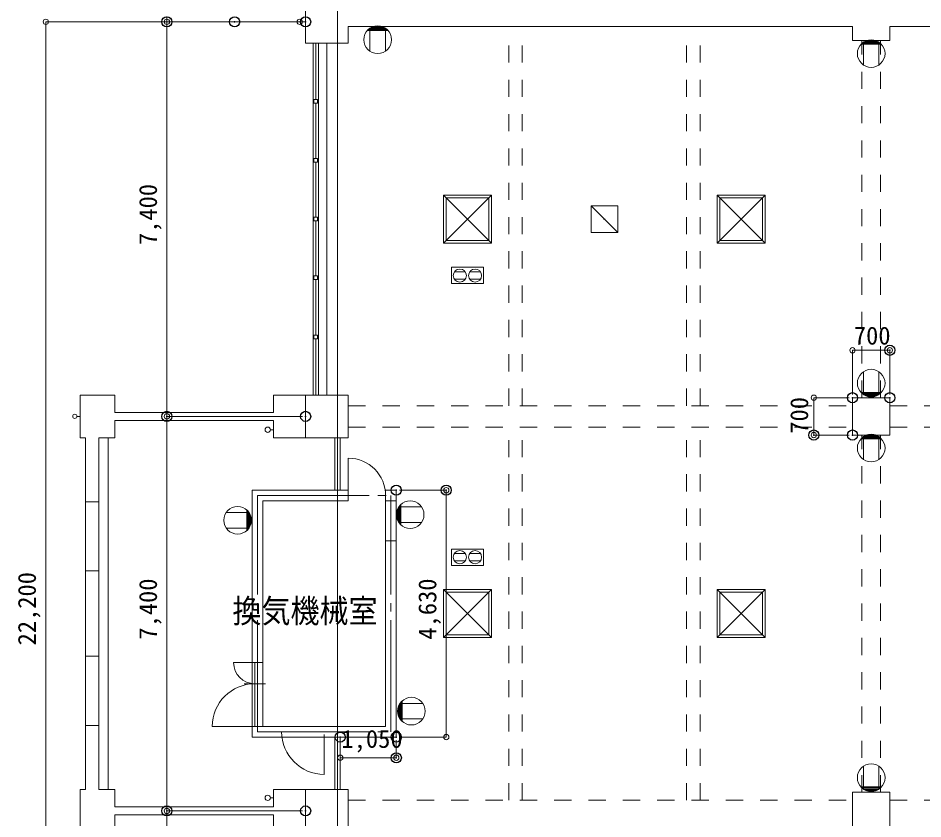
# Model space of a CAD drawing. Units: millimetres, scale not verified. Extents: x -20008 to 44171, y -23185 to 24570.
# Drawn here: x -20008 to -3050, y 1513 to 16533 of the extents above; entities that cross this region are included whole.
import ezdxf
from ezdxf.enums import TextEntityAlignment as Align

# ---------------------------------------------------------------- set-up
doc = ezdxf.new("R2010")
doc.units = ezdxf.units.MM
doc.header["$LTSCALE"] = 380
doc.header["$PDMODE"] = 32
doc.header["$PDSIZE"] = 190
doc.linetypes.add('USER1', pattern=[1.693333, 0.846667, -0.846667])
doc.linetypes.add('USER3', pattern=[6.773333, 5.503333, -0.423333, 0.423333, -0.423333])
for name, color, linetype, lineweight in [('0-1_C-7', 253, 'Continuous', 18), ('0-2_6-3', 1, 'Continuous', 18), ('0-F_1-8', 8, 'Continuous', 18), ('1-0_1-6', 8, 'Continuous', 18), ('1-1_1-5', 8, 'Continuous', 18), ('1-2_1-4', 8, 'Continuous', 18), ('1-4_1-1', 8, 'Continuous', 18), ('1-7_0-B', 8, 'Continuous', 18), ('1-8_0-A', 8, 'Continuous', 18), ('1-A_0-3', 8, 'USER3', 18), ('1-B_0-2', 8, 'Continuous', 18), ('1-E_0', 1, 'Continuous', 18), ('2-0_6-8', 253, 'Continuous', 18), ('2-4_1-7', 8, 'Continuous', 18), ('2-F_0-E', 8, 'USER1', 18), ('3-0_KUTAI', 1, 'Continuous', 18)]:
    doc.layers.add(name, color=color, linetype=linetype, lineweight=lineweight)
doc.layers.add('1-F_Defpoints', color=5, linetype='Continuous')
doc.styles.add('ＭＳ ゴシック', font='')
doc.styles.get('ＭＳ ゴシック').set_extended_font_data('MS Gothic')

# ---------------------------------------------------------------- blocks, each defined once
blk = doc.blocks.new('_Origin')
at = {"layer": '1-E_0'}
blk.add_line((0, 0), (-380, 0), dxfattribs=at)
blk.add_circle((0, 0), 190, dxfattribs=at)

msp = doc.modelspace()

# ---------------------------------------------------------------- linework, layer by layer
at = {"layer": '0-1_C-7'}
for p, q in [((-11136.6, 12312.7), (-12036.6, 13212.7)), ((-6003.6, 12312.7), (-6903.6, 13212.7)), ((-8770.1, 12512.7), (-9270.1, 13012.7)), ((-9003, 12762.7), (-9035, 12762.7)), ((-11136.6, 4912.7), (-12036.6, 5812.7)), ((-6003.6, 4912.7), (-6903.6, 5812.7))]:
    msp.add_line(p, q, dxfattribs=at)
for points in [[(-11136.6, 12312.7), (-11136.6, 13212.7), (-12036.6, 13212.7), (-12036.6, 12312.7)], [(-11136.6, 13212.7), (-12036.6, 12312.7), (-11136.6, 12312.7)], [(-6003.6, 12312.7), (-6003.6, 13212.7), (-6903.6, 13212.7), (-6903.6, 12312.7)], [(-6003.6, 13212.7), (-6903.6, 12312.7), (-6003.6, 12312.7)], [(-11136.6, 4912.7), (-11136.6, 5812.7), (-12036.6, 5812.7), (-12036.6, 4912.7)], [(-11136.6, 5812.7), (-12036.6, 4912.7), (-11136.6, 4912.7)], [(-6003.6, 4912.7), (-6003.6, 5812.7), (-6903.6, 5812.7), (-6903.6, 4912.7)], [(-6003.6, 5812.7), (-6903.6, 4912.7), (-6003.6, 4912.7)]]:
    msp.add_lwpolyline(points, dxfattribs=at)
for points in [[(-11186.6, 12362.7), (-11186.6, 13162.7), (-11986.6, 13162.7), (-11986.6, 12362.7)], [(-6053.6, 12362.7), (-6053.6, 13162.7), (-6853.6, 13162.7), (-6853.6, 12362.7)], [(-8770.1, 12512.7), (-8770.1, 13012.7), (-9270.1, 13012.7), (-9270.1, 12512.7)], [(-11186.6, 4962.7), (-11186.6, 5762.7), (-11986.6, 5762.7), (-11986.6, 4962.7)], [(-6053.6, 4962.7), (-6053.6, 5762.7), (-6853.6, 5762.7), (-6853.6, 4962.7)]]:
    msp.add_lwpolyline(points, close=True, dxfattribs=at)
at = {"layer": '0-2_6-3'}
for p, q in [((-13074, 16301.5), (-13454.7, 16301.5)), ((-13446.6, 16313.7), (-13090.2, 16313.7)), ((-13434.4, 16325.8), (-13102.3, 16325.8)), ((-13414.2, 16301.5), (-13414.2, 15912.7)), ((-13410.1, 16346.1), (-13126.6, 16346.1)), ((-13385.8, 16358.2), (-13150.9, 16358.2)), ((-13187.4, 16374.4), (-13349.4, 16374.4)), ((-13122.6, 16301.5), (-13122.6, 15912.7)), ((-3938.6, 16114.4), (-4100.6, 16114.4)), ((-3825.2, 16041.5), (-4205.9, 16041.5)), ((-4197.8, 16053.7), (-3841.4, 16053.7)), ((-4185.6, 16065.8), (-3853.5, 16065.8)), ((-4165.4, 16041.5), (-4165.4, 15652.7)), ((-4161.3, 16086.1), (-3877.8, 16086.1)), ((-4137, 16098.2), (-3902.1, 16098.2)), ((-3873.8, 16041.5), (-3873.8, 15652.7)), ((-4165.4, 9511.6), (-4165.4, 9900.4)), ((-3873.8, 9511.6), (-3873.8, 9900.4)), ((-3825.2, 9511.6), (-4205.9, 9511.6)), ((-4197.8, 9499.5), (-3841.4, 9499.5)), ((-4185.6, 9487.3), (-3853.5, 9487.3)), ((-4161.3, 9467.1), (-3877.8, 9467.1)), ((-4137, 9454.9), (-3902.1, 9454.9)), ((-3938.6, 9438.7), (-4100.6, 9438.7)), ((-4197.8, 8653.7), (-3841.4, 8653.7)), ((-4185.6, 8665.8), (-3853.5, 8665.8)), ((-4161.3, 8686.1), (-3877.8, 8686.1)), ((-4137, 8698.2), (-3902.1, 8698.2)), ((-3938.6, 8714.4), (-4100.6, 8714.4)), ((-3825.2, 8641.5), (-4205.9, 8641.5)), ((-4165.4, 8641.5), (-4165.4, 8252.7)), ((-3873.8, 8641.5), (-3873.8, 8252.7)), ((-15720.2, 7308.6), (-15720.2, 6927.9)), ((-15708.1, 6936), (-15708.1, 7292.4)), ((-12907.4, 7299.9), (-12907.4, 7137.9)), ((-12891.2, 7101.4), (-12891.2, 7336.3)), ((-12879.1, 7077.1), (-12879.1, 7360.6)), ((-12858.8, 7052.8), (-12858.8, 7384.9)), ((-12846.7, 7040.7), (-12846.7, 7397.1)), ((-12834.5, 7413.3), (-12834.5, 7032.6)), ((-12834.5, 7364.7), (-12445.7, 7364.7)), ((-15720.2, 7260), (-16109, 7260)), ((-15695.9, 6948.2), (-15695.9, 7280.3)), ((-15675.7, 6972.5), (-15675.7, 7256)), ((-15663.5, 6996.8), (-15663.5, 7231.7)), ((-15647.3, 7195.2), (-15647.3, 7033.2)), ((-15720.2, 6968.4), (-16109, 6968.4)), ((-12834.5, 7073.1), (-12445.7, 7073.1)), ((-12883.8, 3453.3), (-12883.8, 3615.3)), ((-12867.6, 3651.8), (-12867.6, 3416.9)), ((-12855.4, 3676.1), (-12855.4, 3392.6)), ((-12835.2, 3700.4), (-12835.2, 3368.3)), ((-12823, 3712.5), (-12823, 3356.1)), ((-12810.9, 3339.9), (-12810.9, 3720.6)), ((-12810.9, 3680.1), (-12422.1, 3680.1)), ((-12810.9, 3388.5), (-12422.1, 3388.5)), ((-4165.4, 2111.6), (-4165.4, 2500.4)), ((-3873.8, 2111.6), (-3873.8, 2500.4)), ((-3825.2, 2111.6), (-4205.9, 2111.6)), ((-4197.8, 2099.5), (-3841.4, 2099.5)), ((-4185.6, 2087.3), (-3853.5, 2087.3)), ((-4161.3, 2067.1), (-3877.8, 2067.1)), ((-4137, 2054.9), (-3902.1, 2054.9)), ((-3938.6, 2038.7), (-4100.6, 2038.7))]:
    msp.add_line(p, q, dxfattribs=at)
for centre in [(-13268.4, 16127.4), (-4019.6, 15867.4), (-4019.6, 9685.8), (-4019.6, 8467.4), (-12660.4, 7218.9), (-15894.4, 7114.2), (-12636.7, 3534.3), (-4019.6, 2285.8)]:
    msp.add_circle(centre, 259.2, dxfattribs=at)
at = {"layer": '0-F_1-8'}
for p, q in [((-14479.6, 16062.7), (-14479.6, 9462.7)), ((-14379.6, 16062.7), (-14379.6, 9462.7))]:
    msp.add_line(p, q, dxfattribs=at)
at = {"layer": '1-0_1-6'}
for p, q in [((-14429.6, 15007.7), (-14429.6, 16062.7)), ((-14394.6, 15007.7), (-14464.6, 15007.7)), ((-14464.6, 14937.7), (-14464.6, 15007.7)), ((-14394.6, 14937.7), (-14464.6, 14937.7)), ((-14429.6, 13897.7), (-14429.6, 14937.7)), ((-14394.6, 14937.7), (-14394.6, 15007.7)), ((-14394.6, 13897.7), (-14464.6, 13897.7)), ((-14464.6, 13827.7), (-14464.6, 13897.7)), ((-14394.6, 13827.7), (-14464.6, 13827.7)), ((-14429.6, 12797.7), (-14429.6, 13827.7)), ((-14394.6, 13827.7), (-14394.6, 13897.7)), ((-14394.6, 12797.7), (-14464.6, 12797.7)), ((-14464.6, 12727.7), (-14464.6, 12797.7)), ((-14394.6, 12727.7), (-14464.6, 12727.7)), ((-14429.6, 11697.7), (-14429.6, 12727.7)), ((-14394.6, 12727.7), (-14394.6, 12797.7)), ((-14394.6, 11697.7), (-14464.6, 11697.7)), ((-14464.6, 11627.7), (-14464.6, 11697.7)), ((-14394.6, 11627.7), (-14464.6, 11627.7)), ((-14429.6, 10587.7), (-14429.6, 11627.7)), ((-14394.6, 11627.7), (-14394.6, 11697.7)), ((-14394.6, 10587.7), (-14464.6, 10587.7)), ((-14464.6, 10517.7), (-14464.6, 10587.7)), ((-14394.6, 10517.7), (-14464.6, 10517.7)), ((-14429.6, 10517.7), (-14429.6, 9462.7)), ((-14394.6, 10517.7), (-14394.6, 10587.7))]:
    msp.add_line(p, q, dxfattribs=at)
at = {"layer": '1-1_1-5'}
for p, q in [((-14219.6, 9462.7), (-14219.6, 16062.7)), ((-18744.6, 6162.7), (-18744.6, 7462.7)), ((-18494.6, 7462.7), (-18494.6, 6162.7)), ((-18744.6, 3262.7), (-18744.6, 4562.7)), ((-18494.6, 4562.7), (-18494.6, 3262.7))]:
    msp.add_line(p, q, dxfattribs=at)
at = {"layer": '1-2_1-4'}
for p, q in [((-18844.6, 8662.7), (-18844.6, 9462.7)), ((-18194.6, 9462.7), (-18844.6, 9462.7)), ((-18194.6, 9137.7), (-18194.6, 9462.7)), ((-14619.6, 9462.7), (-15219.6, 9462.7)), ((-15219.6, 9137.7), (-15219.6, 9462.7)), ((-14619.6, 9462.7), (-14619.6, 8662.7)), ((-18194.6, 9137.7), (-15219.6, 9137.7)), ((-18194.6, 8662.7), (-18194.6, 8987.7)), ((-18194.6, 8987.7), (-15219.6, 8987.7)), ((-15219.6, 8662.7), (-15219.6, 8987.7)), ((-18844.6, 8662.7), (-18744.6, 8662.7)), ((-18494.6, 8662.7), (-18194.6, 8662.7)), ((-18494.6, 8662.7), (-18494.6, 7462.7)), ((-14619.6, 8662.7), (-15219.6, 8662.7)), ((-18494.6, 2062.7), (-18494.6, 3262.7)), ((-18844.6, 1262.7), (-18844.6, 2062.7)), ((-18744.6, 2062.7), (-18844.6, 2062.7)), ((-18194.6, 2062.7), (-18494.6, 2062.7)), ((-18194.6, 1737.7), (-18194.6, 2062.7)), ((-14619.6, 2062.7), (-15219.6, 2062.7)), ((-15219.6, 1737.7), (-15219.6, 2062.7)), ((-14619.6, 2062.7), (-14619.6, 1262.7)), ((-18194.6, 1737.7), (-15219.6, 1737.7)), ((-18194.6, 1262.7), (-18194.6, 1587.7)), ((-18194.6, 1587.7), (-15219.6, 1587.7)), ((-15219.6, 1262.7), (-15219.6, 1587.7))]:
    msp.add_line(p, q, dxfattribs=at)
for points in [[(-18744.6, 8662.7), (-18744.6, 7462.7), (-18494.6, 7462.7)], [(-18744.6, 4562.7), (-18494.6, 4562.7), (-18494.6, 6162.7)], [(-18744.6, 4562.7), (-18744.6, 6162.7), (-18494.6, 6162.7)], [(-18744.6, 2062.7), (-18744.6, 3262.7), (-18494.6, 3262.7)]]:
    msp.add_lwpolyline(points, dxfattribs=at)
at = {"layer": '1-4_1-1'}
for p, q in [((-14069.6, 7677.7), (-14069.6, 8662.7)), ((-13119.6, 6727.7), (-13119.6, 7477.7)), ((-14069.6, 2062.7), (-14069.6, 3047.7))]:
    msp.add_line(p, q, dxfattribs=at)
at = {"layer": '1-8_0-A'}
for p, q in [((-14679.6, 16462.7), (-14619.6, 16462.7)), ((-18904.6, 9062.7), (-18844.6, 9062.7)), ((-15279.6, 8812.3), (-15219.6, 8812.3)), ((-14019.6, 7677.7), (-14019.6, 8662.7)), ((-13819.6, 7577.7), (-13819.6, 8277.7)), ((-13019.6, 6727.7), (-13019.6, 7477.7)), ((-15619.6, 4447.7), (-15969.6, 4447.7)), ((-15619.6, 4447.7), (-15619.6, 3247.7)), ((-15569.6, 3247.7), (-15569.6, 4447.7)), ((-15419.6, 4447.7), (-15419.6, 3247.7)), ((-15369.6, 4047.7), (-15769.6, 4047.7)), ((-15619.6, 3247.7), (-16369.6, 3247.7)), ((-14269.6, 3098.3), (-14269.6, 2348.3)), ((-14019.6, 2062.7), (-14019.6, 3047.7)), ((-15279.6, 1908.9), (-15219.6, 1908.9))]:
    msp.add_line(p, q, dxfattribs=at)
for centre, radius in [((-14729.6, 16462.7), 50), ((-18944.6, 9062.7), 40), ((-15329.6, 8812.3), 50), ((-15329.6, 1908.9), 50)]:
    msp.add_circle(centre, radius, dxfattribs=at)
for centre, radius, start, end in [((-13819.6, 7577.7), 700, 0, 90), ((-15569.6, 4447.7), 400, 180, 270), ((-15569.6, 3247.7), 800, 90, 180), ((-14269.6, 3148.3), 800, 180, 270)]:
    msp.add_arc(centre, radius, start, end, dxfattribs=at)
at = {"layer": '1-A_0-3'}
for p, q in [((-13019.6, 3147.7), (-13019.6, 7577.7)), ((-15519.6, 3147.7), (-13019.6, 3147.7))]:
    msp.add_line(p, q, dxfattribs=at)
msp.add_lwpolyline([(-15519.6, 3147.7), (-15519.6, 7577.7), (-13019.6, 7577.7)], dxfattribs=at)
at = {"layer": '1-B_0-2', "color": 7}
for p, q in [((-4369.6, 16372.7), (-13819.6, 16372.7)), ((-13819.6, 16062.7), (-13819.6, 16372.7)), ((-4369.6, 16372.7), (-4369.6, 16112.7)), ((-3669.6, 16112.7), (-3669.6, 16372.7)), ((-3669.6, 16372.7), (5630.4, 16372.7)), ((-4369.6, 16112.7), (-3669.6, 16112.7)), ((-14619.6, 16062.7), (-13819.6, 16062.7)), ((-14019.6, 9462.7), (-14019.6, 16062.7)), ((-14619.6, 8662.7), (-13819.6, 8662.7)), ((-13969.6, 7677.7), (-13969.6, 8662.7)), ((-15619.6, 7677.7), (-13819.6, 7677.7)), ((-12919.6, 7677.7), (-13119.6, 7677.7)), ((-12919.6, 7677.7), (-12919.6, 7477.7)), ((-12919.6, 7477.7), (-12919.6, 6727.7)), ((-12919.6, 6727.7), (-12919.6, 3047.7)), ((-15619.6, 3047.7), (-12919.6, 3047.7)), ((-13969.6, 2062.7), (-13969.6, 3047.7))]:
    msp.add_line(p, q, dxfattribs=at)
at = {"layer": '1-B_0-2'}
for p, q in [((-14619.6, 9462.7), (-14619.6, 8662.7)), ((-15619.6, 4447.7), (-15619.6, 7677.7)), ((-13819.6, 7477.7), (-13819.6, 7677.7)), ((-13119.6, 7677.7), (-13119.6, 7477.7)), ((-15419.6, 7477.7), (-13819.6, 7477.7)), ((-15419.6, 4447.7), (-15419.6, 7477.7)), ((-12919.6, 7477.7), (-13119.6, 7477.7)), ((-12919.6, 6727.7), (-13119.6, 6727.7)), ((-13119.6, 6727.7), (-13119.6, 3247.7)), ((-15619.6, 4447.7), (-15419.6, 4447.7)), ((-14619.6, 2062.7), (-14619.6, 1262.7))]:
    msp.add_line(p, q, dxfattribs=at)
for points in [[(-13819.6, 16862.7), (-14619.6, 16862.7), (-14619.6, 16062.7)], [(-15619.6, 3047.7), (-15619.6, 3247.7), (-13119.6, 3247.7)]]:
    msp.add_lwpolyline(points, dxfattribs=at)
at = {"layer": '1-B_0-2', "color": 7}
for points in [[(-13819.6, 8662.7), (-13819.6, 9462.7), (-14619.6, 9462.7)], [(-13819.6, 1262.7), (-13819.6, 2062.7), (-14619.6, 2062.7)]]:
    msp.add_lwpolyline(points, dxfattribs=at)
for points in [[(-3669.6, 8712.7), (-3669.6, 9412.7), (-4369.6, 9412.7), (-4369.6, 8712.7)], [(-3669.6, 1312.7), (-3669.6, 2012.7), (-4369.6, 2012.7), (-4369.6, 1312.7)]]:
    msp.add_lwpolyline(points, close=True, dxfattribs=at)
at = {"layer": '1-E_0'}
for p, q in [((-12859.6, 7677.7), (-11983.6, 7677.7)), ((-11983.6, 3147.7), (-11983.6, 7577.7)), ((-13969.6, 2987.7), (-13969.6, 2659.7)), ((-12919.6, 2987.7), (-12919.6, 2659.7)), ((-12859.6, 3047.7), (-11983.6, 3047.7)), ((-13869.6, 2659.7), (-13019.6, 2659.7))]:
    msp.add_line(p, q, dxfattribs=at)
at = {"layer": '1-F_Defpoints'}
for p in [(-17219.4, 16462.7), (-15949.5, 16462.7), (-14619.6, 16462.7), (-3669.6, 10302.4), (-4369.6, 9412.7), (-3669.6, 9412.7), (-17219.4, 9062.7), (-14619.6, 9062.7), (-5094.1, 8712.7), (-4369.6, 8712.7), (-12919.6, 7677.7), (-11983.6, 7677.7), (-13969.6, 3047.7), (-12919.6, 3047.7), (-12919.6, 2659.7), (-17219.4, 1662.7), (-14619.6, 1662.7)]:
    msp.add_point(p, dxfattribs=at)
at = {"layer": '2-0_6-8'}
for p, q in [((-11627.8, 11771.8), (-11831.4, 11771.8)), ((-11341.3, 11771.8), (-11544.9, 11771.8)), ((-11627.8, 11633.4), (-11831.4, 11633.4)), ((-11341.3, 11633.4), (-11544.9, 11633.4)), ((-11627.8, 6491.9), (-11831.4, 6491.9)), ((-11341.3, 6491.9), (-11544.9, 6491.9)), ((-11627.8, 6353.5), (-11831.4, 6353.5)), ((-11341.3, 6353.5), (-11544.9, 6353.5))]:
    msp.add_line(p, q, dxfattribs=at)
for points in [[(-11885, 11858.2), (-11885, 11556.3), (-11287.7, 11556.3), (-11287.7, 11858.2)], [(-11885, 6267.2), (-11885, 6569.1), (-11287.7, 6569.1), (-11287.7, 6267.2)]]:
    msp.add_lwpolyline(points, close=True, dxfattribs=at)
for centre in [(-11729.7, 11702.6), (-11443.2, 11702.6), (-11729.7, 6422.7), (-11443.2, 6422.7)]:
    msp.add_circle(centre, 123, dxfattribs=at)
at = {"layer": '2-4_1-7'}
msp.add_line((-18319.6, 2062.7), (-18319.6, 8662.7), dxfattribs=at)
at = {"layer": '2-F_0-E'}
for p, q in [((-10811.2, 9262.7), (-10811.2, 16262.7)), ((-10561.2, 9262.7), (-10561.2, 16262.7)), ((-7477.9, 9262.7), (-7477.9, 16262.7)), ((-7227.9, 9262.7), (-7227.9, 16262.7)), ((-4194.6, 9412.7), (-4194.6, 16112.7)), ((-3844.6, 9412.7), (-3844.6, 16112.7)), ((-13819.6, 9262.7), (-4369.6, 9262.7)), ((-3669.6, 9262.7), (5630.4, 9262.7)), ((-13819.6, 8862.7), (-4369.6, 8862.7)), ((-10811.2, 1862.7), (-10811.2, 8862.7)), ((-10561.2, 1862.7), (-10561.2, 8862.7)), ((-7477.9, 1862.7), (-7477.9, 8862.7)), ((-7227.9, 1862.7), (-7227.9, 8862.7)), ((-3669.6, 8862.7), (5630.4, 8862.7)), ((-4194.6, 2012.7), (-4194.6, 8712.7)), ((-3844.6, 2012.7), (-3844.6, 8712.7)), ((-13819.6, 1862.7), (-4369.6, 1862.7)), ((-3669.6, 1862.7), (5630.4, 1862.7))]:
    msp.add_line(p, q, dxfattribs=at)
at = {"layer": '3-0_KUTAI'}
for p, q in [((-14019.6, 16988.2), (-14019.6, -21788.8)), ((-16009.5, 16462.7), (-19488.8, 16462.7)), ((-17279.4, 16462.7), (-17219.4, 16462.7)), ((-14679.6, 16462.7), (-17219.4, 16462.7)), ((-19488.8, 16362.7), (-19488.8, -5637.3)), ((-17219.4, 16362.7), (-17219.4, 9162.7)), ((-4369.6, 9472.7), (-4369.6, 10302.4)), ((-4269.6, 10302.4), (-3769.6, 10302.4)), ((-3669.6, 9472.7), (-3669.6, 10302.4)), ((-4429.6, 9412.7), (-5094.1, 9412.7)), ((-5094.1, 9312.7), (-5094.1, 8812.7)), ((-14679.6, 9062.7), (-17219.4, 9062.7)), ((-14679.6, 9062.7), (-17219.4, 9062.7)), ((-17219.4, 8962.7), (-17219.4, 1762.7)), ((-4429.6, 8712.7), (-5094.1, 8712.7)), ((-14679.6, 1662.7), (-17219.4, 1662.7)), ((-14679.6, 1662.7), (-17219.4, 1662.7)), ((-17219.4, 1562.7), (-17219.4, -5637.3))]:
    msp.add_line(p, q, dxfattribs=at)

# ---------------------------------------------------------------- block references
at = {"layer": '1-E_0', "xscale": 0.2631579, "yscale": 0.2631579}
for p, rotation in [((-11983.6, 7677.7), 90), ((-11983.6, 3047.7), 270), ((-13969.6, 2659.7), 180)]:
    msp.add_blockref('_Origin', p, dxfattribs=dict(at, rotation=rotation))
msp.add_blockref('_Origin', (-12919.6, 2659.7), dxfattribs=at)
at = {"layer": '3-0_KUTAI', "xscale": 0.2631579, "yscale": 0.2631579}
for p, rotation in [((-19488.8, 16462.7), 90), ((-17219.4, 16462.7), 270), ((-17219.4, 16462.7), 90), ((-4369.6, 10302.4), 180), ((-5094.1, 9412.7), 90), ((-17219.4, 9062.7), 270), ((-17219.4, 9062.7), 90), ((-5094.1, 8712.7), 270), ((-17219.4, 1662.7), 270), ((-17219.4, 1662.7), 90)]:
    msp.add_blockref('_Origin', p, dxfattribs=dict(at, rotation=rotation))
msp.add_blockref('_Origin', (-3669.6, 10302.4), dxfattribs=at)

# ---------------------------------------------------------------- texts
at = {"layer": '1-7_0-B', "style": 'ＭＳ ゴシック', "width": 0.9}
msp.add_text('換気機械室', height=443.2, dxfattribs=at).set_placement((-15991.4, 5058.6), align=Align.BOTTOM_LEFT)
at = {"layer": '1-E_0', "color": 3, "style": 'ＭＳ ゴシック'}
msp.add_text('4,630', height=337.1, rotation=90, dxfattribs=at).set_placement((-12068.1, 4875.2), align=Align.BOTTOM_LEFT)
msp.add_text('1,050', height=337.1, dxfattribs=at).set_placement((-13948.3, 2744.2), align=Align.BOTTOM_LEFT)
at = {"layer": '3-0_KUTAI', "color": 3, "style": 'ＭＳ ゴシック'}
for s, p in [('7,400', (-17303.9, 12275.2)), ('700', (-5099.3, 8737.7)), ('22,200', (-19573.3, 4766.8)), ('7,400', (-17303.9, 4875.2))]:
    msp.add_text(s, height=337.1, rotation=90, dxfattribs=at).set_placement(p, align=Align.BOTTOM_LEFT)
msp.add_text('700', height=337.1, dxfattribs=at).set_placement((-4344.6, 10307.7), align=Align.BOTTOM_LEFT)

doc.saveas('drawing.dxf')
